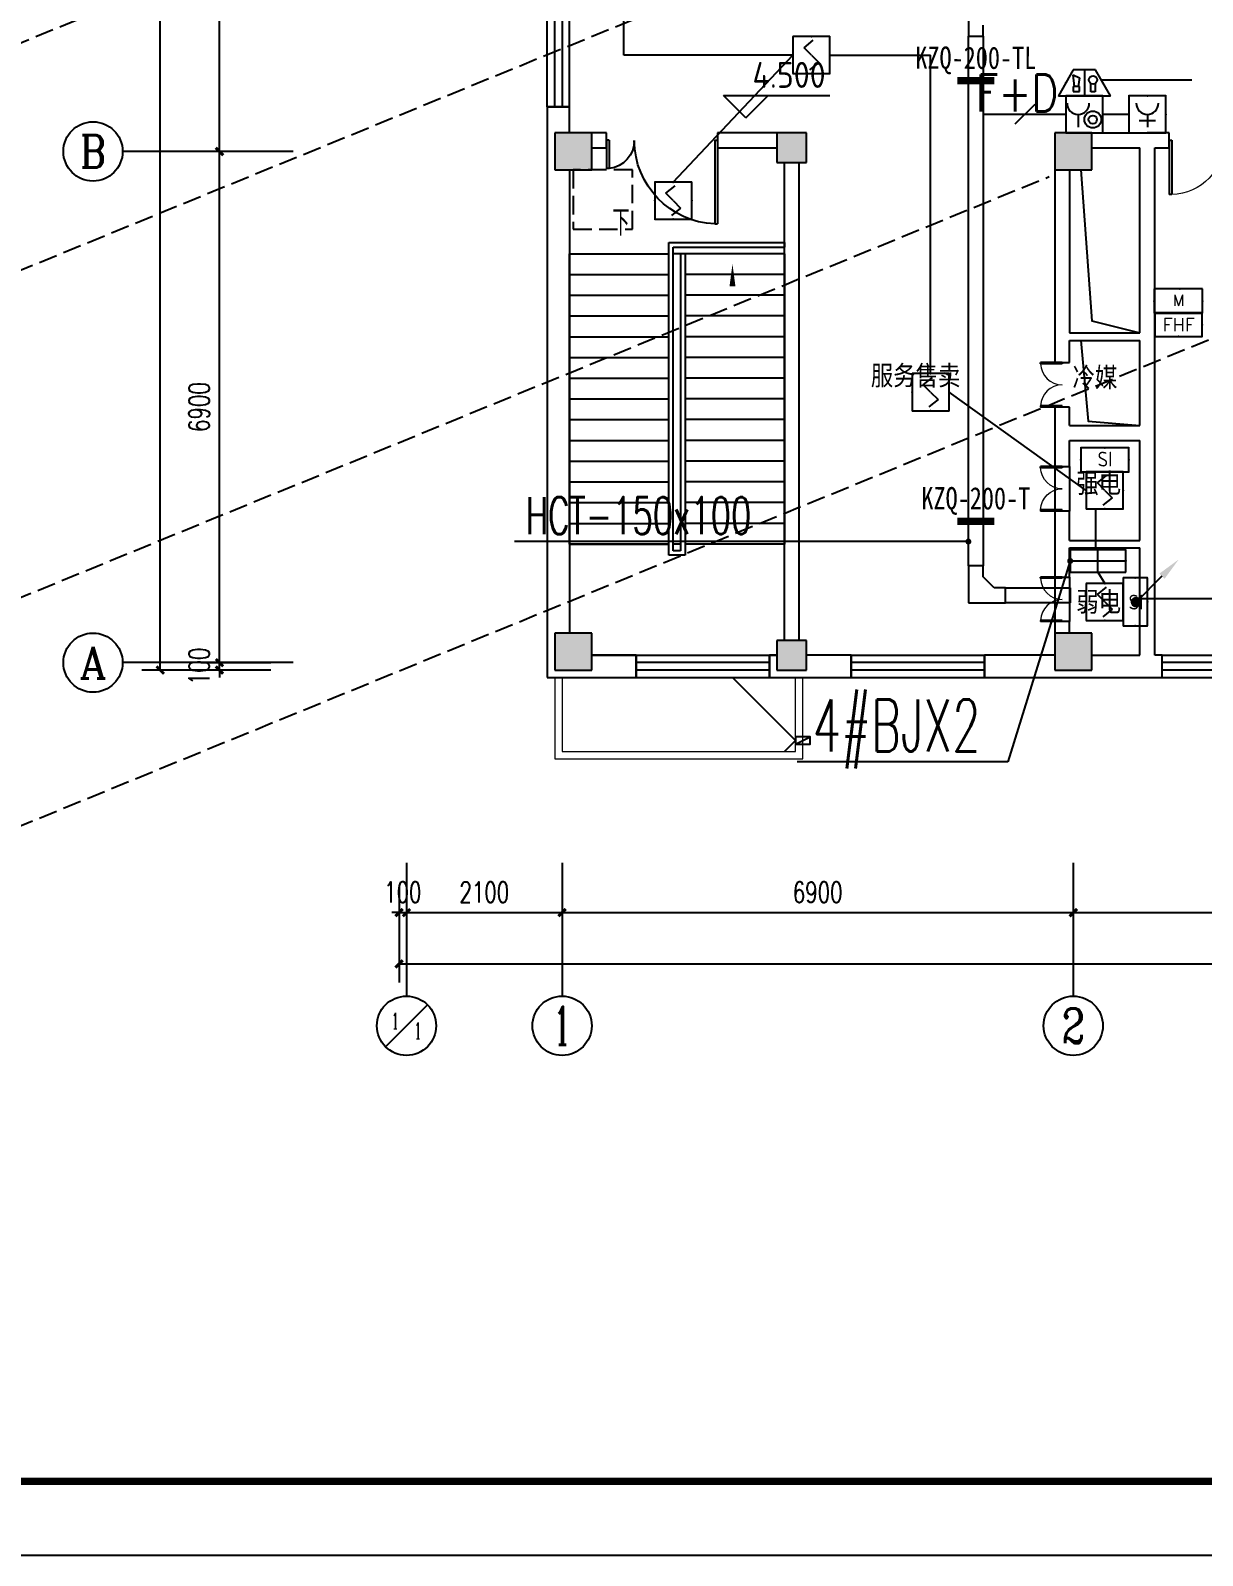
# Model space of a CAD drawing. Extents: x 2350667 to 3185789, y 309667 to 706270.
# Drawn here: x 2462197 to 2478016, y 374390 to 394974 of the extents above; entities that cross this region are included whole.
import ezdxf
from ezdxf.enums import TextEntityAlignment as Align

# ---------------------------------------------------------------- set-up
doc = ezdxf.new("R2010")
doc.units = 0
doc.header["$LTSCALE"] = 1000
doc.linetypes.add('DASH', pattern=[0.35, 0.25, -0.1])
for name, color, linetype in [('0-底图', 7, 'Continuous'), ('A-ANNO-AXIS', 102, 'Continuous'), ('A-ANNO-DIMS', 3, 'Continuous'), ('A-ANNO-IDEN', 3, 'Continuous'), ('A-ANNO-IDEN-LEVL', 3, 'Continuous'), ('A-ANNO-TXT', 7, 'Continuous'), ('A-FLOR-STRS', 140, 'Continuous'), ('AXIS', 3, 'Continuous'), ('AXIS_TEXT', 7, 'Continuous'), ('BTTK', 7, 'Continuous'), ('CABLETRAY', 4, 'Continuous'), ('CABLETRAY_DIM', 3, 'Continuous'), ('COLUMN', 255, 'Continuous'), ('DIM-消防', 3, 'Continuous'), ('DIM-箱柜', 7, 'Continuous'), ('DOOR_FIRE', 4, 'Continuous'), ('EQUIP-动力', 3, 'Continuous'), ('EQUIP-消防', 3, 'Continuous'), ('EQUIP-箱柜', 3, 'Continuous'), ('LWIRE', 4, 'Continuous'), ('PUB_DIM', 3, 'Continuous'), ('PUB_HATCH', 8, 'Continuous'), ('PUB_TEXT', 7, 'Continuous'), ('PUB_TITLE', 4, 'Continuous'), ('WALL', 2, 'Continuous'), ('WINDOW', 4, 'Continuous'), ('WIRE-消防', 1, 'Continuous'), ('抗震支吊架', 2, 'Continuous')]:
    doc.layers.add(name, color=color, linetype=linetype)
doc.layers.add('悬挑板', color=9, linetype='Continuous', lineweight=18)
doc.styles.add('_TCH_AXIS', font='COMPLEX', dxfattribs={"bigfont": 'GBCBIG'})
doc.styles.add('_TEL_DIM', font='SIMPLEX', dxfattribs={"width": 0.8, "height": 3.5, "bigfont": 'HZTXT'})
doc.styles.add('A_DIM', font='SIMPLEX', dxfattribs={"width": 0.7, "bigfont": 'HZ'})
doc.styles.add('A_DIM_T3', font='SIMPLEX', dxfattribs={"width": 0.7, "bigfont": 'HZ'})
doc.styles.add('COMPLEX', font='COMPLEX')
doc.styles.add('HZ(TK)', font='geniso.shx', dxfattribs={"width": 0.9, "bigfont": 'hztxt.shx'})
doc.styles.add('kzcad', font='', dxfattribs={"width": 0.8})
doc.styles.get("Standard").update_dxf_attribs({"font": 'geniso.shx', "bigfont": 'hztxt.shx'})
doc.styles.get('kzcad').set_extended_font_data('SimSun')
doc.dimstyles.new('_TCH_ARCH&&100', dxfattribs={"dimtxt": 280, "dimasz": 100, "dimexe": 250, "dimexo": 300, "dimgap": 135, "dimtad": 1, "dimdec": 0, "dimzin": 0, "dimdsep": 46, "dimtxsty": 'A_DIM_T3', "dimblk": 'ARCHTICK', "dimcen": 0.09, "dimclrt": 7, "dimazin": 2, "dimtfac": 1, "dimtdec": 0, "dimtix": 1, "dimtmove": 2, "dimatfit": 3, "dimfxl": 150, "dimtolj": 1, "dimtzin": 0, "dimarcsym": 0})

# ---------------------------------------------------------------- blocks, each defined once
blk = doc.blocks.new('vhtemplate_2020年新竖式图框_A1')
at = {"layer": 'PUB_TITLE', "color": 7}
blk.add_lwpolyline([(0, 594), (841, 594), (841, 0), (0, 0)], close=True, dxfattribs=at)
at = {"layer": 'PUB_TITLE', "const_width": 1}
blk.add_lwpolyline([(25, 10), (831, 10), (831, 584), (25, 584)], close=True, dxfattribs=at)
at = {"layer": 'BTTK', "color": 4, "style": 'HZ(TK)', "width": 0.9}
for tag, p in [('合作单位', (796, 511.5)), ('建设单位', (796, 209.5)), ('工程名称', (796, 176.5)), ('子项名称', (806, 160)), ('图纸名称', (796, 141))]:
    blk.add_attdef(tag, text='', height=3.5, dxfattribs=at).set_placement(p, align=Align.MIDDLE_CENTER)
for tag, p in [('注册证书号', (808.5, 309.01)), ('注册印章号', (808.5, 301.01)), ('设计号', (806, 193)), ('图别', (789.75, 34)), ('图号', (822.25, 34)), ('版本号', (789.75, 26)), ('日期', (822.25, 26))]:
    blk.add_attdef(tag, text='', height=3.5, dxfattribs=at).set_placement(p, align=Align.MIDDLE)
blk = doc.blocks.new('$equip$00002656')
for p, q in [((-0.5, 1), (-0.5, 0)), ((0.5, 1), (-0.5, 1)), ((0.5, 0), (0.5, 1)), ((0, 0.5), (0, 0.15)), ((-0.5, 0), (0.5, 0)), ((-0.219, 0.331), (0.222, 0.331))]:
    blk.add_line(p, q)
at = {"const_width": 0.04}
blk.add_lwpolyline([(-0.5, 1), (0.5, 1), (0.5, 0), (-0.5, 0), (-0.5, 1), (0.5, 1)], dxfattribs=at)
blk.add_arc((0, 0.8), 0.3, 180, 0)
for p in [(0, 1), (-0.5, 0.5), (0.5, 0.5), (0, 0)]:
    blk.add_point(p)
at = {"color": 7, "flags": 1}
for tag, height, p in [('B', 0.4, (0.762, 0.292)), ('A', 0.00002, (0, 0))]:
    blk.add_attdef(tag, text='', height=height, dxfattribs=at).set_placement(p, align=Align.MIDDLE_CENTER)
blk = doc.blocks.new('$equip_U$00000115(X6PAISEBHDX7W9M)')
blk.add_lwpolyline([(-0.75, 0), (0.75, 0), (0.75, 0.75), (-0.75, 0.75)], close=True)
for p in [(0, 0.75), (-0.75, 0.375), (0, 0), (0.75, 0.375)]:
    blk.add_point(p)
at = {"style": '_TEL_DIM'}
blk.add_text('FHF', height=0.408, dxfattribs=at).set_placement((-0.496, 0.176))
at = {"color": 7, "style": '_TEL_DIM', "flags": 1}
for tag in ['A', 'REMARK']:
    blk.add_attdef(tag, text='', height=0.00002, dxfattribs=at).set_placement((0, 0), align=Align.MIDDLE_CENTER)
blk = doc.blocks.new('$equip_U$00000150(WIN7-PC-dian)')
for p in [(0, 0.637), (-0.637, 0.319), (0, 0), (0.637, 0.319)]:
    blk.add_point(p)
at = {"xscale": 0.85, "yscale": 0.85, "zscale": 0.85}
blk.add_blockref('$equip_U$00000115(X6PAISEBHDX7W9M)', (0, 0), dxfattribs=at)
at = {"color": 7, "style": '_TEL_DIM', "flags": 1}
for tag in ['A', 'REMARK']:
    blk.add_attdef(tag, text='', height=0.00002, dxfattribs=at).set_placement((0, 0), align=Align.MIDDLE_CENTER)
blk = doc.blocks.new('$equip$00002936')
for p, q in [((-0.75, 0.6), (-0.75, 0)), ((0.75, 0.6), (-0.75, 0.6)), ((0, 0), (0, 0.6)), ((0.75, 0), (0.75, 0.6)), ((-0.75, 0.3), (0.75, 0.3)), ((-0.75, 0), (0.75, 0))]:
    blk.add_line(p, q)
at = {"const_width": 0.04}
blk.add_lwpolyline([(-0.75, 0.6), (-0.75, 0), (0.75, 0), (0.75, 0.6), (-0.75, 0.6), (-0.75, 0)], dxfattribs=at)
for p in [(0, 0.6), (-0.75, 0.3), (0, 0), (0.75, 0.3)]:
    blk.add_point(p)
at = {"color": 7, "style": '_TEL_DIM', "flags": 1}
for tag in ['A', 'REMARK']:
    blk.add_attdef(tag, text='', height=0.00002, dxfattribs=at).set_placement((0, 0), align=Align.MIDDLE_CENTER)
blk = doc.blocks.new('$Equip$00002649')
for p, q in [((-0.5, 0.5), (-0.5, -0.5)), ((0.5, 0.5), (-0.5, 0.5)), ((0.5, -0.5), (0.5, 0.5)), ((-0.2, 0.2), (0.05, 0.4)), ((0, 0), (-0.2, 0.2)), ((0, 0), (0.2, -0.2)), ((0.2, -0.2), (-0.05, -0.4)), ((-0.5, -0.5), (0.5, -0.5))]:
    blk.add_line(p, q)
at = {"const_width": 0.04}
blk.add_lwpolyline([(-0.5, 0.5), (0.5, 0.5), (0.5, -0.5), (-0.5, -0.5), (-0.5, 0.5), (0.5, 0.5)], dxfattribs=at)
for p in [(0, 0.5), (-0.5, 0), (0.5, 0), (0, -0.5)]:
    blk.add_point(p)
at = {"color": 7, "flags": 1}
for tag, height, p in [('A', 0.00002, (0, 0)), ('B', 0.4, (0.762, -0.208))]:
    blk.add_attdef(tag, text='', height=height, dxfattribs=at).set_placement(p, align=Align.MIDDLE_CENTER)
blk = doc.blocks.new('$equip$00002655')
for p, q in [((-0.5, 1), (-0.5, 0)), ((0.5, 1), (-0.5, 1)), ((0.5, 0), (0.5, 1)), ((-0.169, 0.5), (-0.169, 0.15)), ((-0.5, 0), (0.5, 0))]:
    blk.add_line(p, q)
at = {"const_width": 0.02}
blk.add_lwpolyline([(-0.5, 1), (0.5, 1), (0.5, 0), (-0.5, 0), (-0.5, 1), (0.5, 1)], dxfattribs=at)
for radius in [0.226, 0.113]:
    blk.add_circle((0.227, 0.36), radius)
blk.add_arc((-0.169, 0.8), 0.3, 180, 0)
for p in [(0, 1), (-0.5, 0.5), (0.5, 0.5), (0, 0)]:
    blk.add_point(p)
at = {"color": 7, "flags": 1}
for tag, height, p in [('B', 0.4, (0.762, 0.292)), ('A', 0.00002, (0, 0))]:
    blk.add_attdef(tag, text='', height=height, dxfattribs=at).set_placement(p, align=Align.MIDDLE_CENTER)
blk = doc.blocks.new('$equip$00002679')
for p, q in [((-0.3, 0.699), (-0.703, 0)), ((-0.264, 0.249), (-0.304, 0.569)), ((-0.304, 0.569), (-0.128, 0.489)), ((0.3, 0.699), (-0.3, 0.699)), ((0.3, 0.699), (-0.3, 0.699)), ((-0.128, 0.489), (-0.168, 0.249)), ((0, 0.699), (0, 0)), ((0.703, 0), (0.3, 0.699)), ((-0.703, 0), (0.703, 0)), ((-0.304, 0.249), (-0.304, 0.113)), ((-0.128, 0.249), (-0.304, 0.249)), ((-0.304, 0.113), (-0.128, 0.113)), ((-0.128, 0.113), (-0.128, 0.249)), ((0.174, 0.11), (0.174, 0.338)), ((0.294, 0.11), (0.174, 0.11)), ((0.294, 0.338), (0.294, 0.11))]:
    blk.add_line(p, q)
at = {"const_width": 0.02}
for points in [[(-0.299, 0.699), (0.301, 0.699), (0.703, 0), (-0.702, 0), (-0.299, 0.699), (0.301, 0.699)], [(-0.3, 0.699), (0.3, 0.699), (0.703, 0), (-0.703, 0), (-0.3, 0.699), (0.3, 0.699)]]:
    blk.add_lwpolyline(points, dxfattribs=at)
blk.add_circle((0.234, 0.43), 0.111)
for p in [(0, 0.699), (-0.501, 0.349), (0, 0), (0.502, 0.349)]:
    blk.add_point(p)
at = {"color": 7, "flags": 1}
for tag, height, p in [('B', 0.4, (0.961, 0.299)), ('A', 0.00002, (0, 0))]:
    blk.add_attdef(tag, text='', height=height, dxfattribs=at).set_placement(p, align=Align.MIDDLE_CENTER)
blk = doc.blocks.new('$equip$00002776')
for p, q in [((0.65, 0.65), (-0.65, 0.65)), ((-0.65, 0.65), (-0.65, 0)), ((0.65, 0), (0.65, 0.65)), ((-0.65, 0), (0.65, 0))]:
    blk.add_line(p, q)
at = {"const_width": 0.04}
blk.add_lwpolyline([(-0.65, 0.65), (-0.65, 0), (0.65, 0), (0.65, 0.65), (-0.65, 0.65), (-0.65, 0)], dxfattribs=at)
for p in [(0, 0.65), (-0.65, 0.325), (0, 0), (0.65, 0.325)]:
    blk.add_point(p)
at = {"color": 7}
blk.add_attdef('$TEXT$', text='', height=0.4, dxfattribs=at).set_placement((0.006, 0.343), align=Align.MIDDLE_CENTER)
at = {"color": 7, "flags": 1}
for tag, p in [('B', (0.905, 0.246)), ('A', (0, 0))]:
    blk.add_attdef(tag, text='', height=0.4, dxfattribs=at).set_placement(p, align=Align.MIDDLE_CENTER)
blk = doc.blocks.new('$equip_U$00000157(WIN7-PC-dian)')
for p, q in [((-0.65, 0.65), (-0.65, 0)), ((0.65, 0.65), (-0.65, 0.65)), ((0.65, 0), (0.65, 0.65)), ((-0.65, 0), (0.65, 0))]:
    blk.add_line(p, q)
for p in [(0.041, 0.65), (-0.65, 0.325), (0.041, 0), (0.65, 0.325)]:
    blk.add_point(p)
at = {"color": 7, "style": '_TEL_DIM'}
blk.add_attdef('$TEXT$', text='', height=0.3, dxfattribs=at).set_placement((0.006, 0.343), align=Align.MIDDLE_CENTER)
at = {"color": 7, "style": '_TEL_DIM', "flags": 1}
for tag in ['A', 'REMARK']:
    blk.add_attdef(tag, text='', height=0.00002, dxfattribs=at).set_placement((0, 0), align=Align.MIDDLE_CENTER)
at = {"layer": 'EQUIP-消防', "color": 7, "style": '_TEL_DIM', "flags": 1}
blk.add_attdef('REMARK', text='', height=0.00002, dxfattribs=at).set_placement((0, 0), align=Align.MIDDLE_CENTER)
blk.add_attdef('REMARK', text='', height=0.00002, dxfattribs=at).set_placement((0, 0), align=Align.MIDDLE_CENTER)
blk = doc.blocks.new('$TelecSys$00000111')
blk.add_line((0.268, 0.268), (-0.268, -0.268))
at = {"color": 7, "style": '_TEL_DIM', "width": 0.8}
blk.add_attdef('N', text='', height=1, dxfattribs=at).set_placement((-0.212, 0.579), align=Align.MIDDLE)
blk = doc.blocks.new('$TelecSys$00000079')
for p, q in [((0.7, 0.7), (0, 0)), ((0.104, 0.104), (0.104, 0.104)), ((-0.104, -0.104), (-0.104, -0.104))]:
    blk.add_line(p, q)
at = {"const_width": 0.142}
blk.add_lwpolyline([(-0.071, 0, 1), (0.071, 0, 1)], format="xyb", close=True, dxfattribs=at)
blk.add_solid([(0.63, 0.77), (0.77, 0.63), (1.15, 1.15)])
at = {"width": 0.8, "flags": 9}
blk.add_attdef('A', (0, 0), '', height=0.00002, dxfattribs=at)
blk = doc.blocks.new('_ArchTick')
at = {"color": 0, "linetype": 'ByBlock', "const_width": 0.4}
blk.add_lwpolyline([(-0.5, -0.5), (0.5, 0.5)], dxfattribs=at)
blk = doc.blocks.new('*D766')
at = {"layer": 'A-ANNO-AXIS', "color": 0, "lineweight": -2, "transparency": 16777216}
for p, q in [((2141013, -52398), (2139270, -52398)), ((2139520, -87398), (2139520, -52398)), ((2141013, -87398), (2139270, -87398))]:
    blk.add_line(p, q, dxfattribs=at)
at = {"layer": 'Defpoints', "color": 0, "transparency": 16777216}
for p in [(2139520, -52398), (2141313, -52398), (2141313, -87398)]:
    blk.add_point(p, dxfattribs=at)
at = {"layer": 'A-ANNO-AXIS', "color": 0, "lineweight": -2, "transparency": 16777216, "xscale": 100, "yscale": 100, "zscale": 100}
for p, rotation in [((2139520, -52398), 90), ((2139520, -87398), 270)]:
    blk.add_blockref('_ArchTick', p, dxfattribs=dict(at, rotation=rotation))
at = {"layer": 'A-ANNO-AXIS', "color": 7, "transparency": 16777216, "insert": (2139245, -69898), "char_height": 280, "attachment_point": 5, "rotation": 90, "style": 'A_DIM_T3'}
blk.add_mtext('\\A1;35000', dxfattribs=at)
blk = doc.blocks.new('*D767')
at = {"layer": 'A-ANNO-AXIS', "color": 0, "lineweight": -2, "transparency": 16777216}
for p, q in [((2140320, -87298), (2140320, -87198)), ((2141013, -87298), (2140070, -87298)), ((2141013, -87398), (2140070, -87398)), ((2140320, -87398), (2140320, -87298)), ((2140320, -87398), (2140320, -87498))]:
    blk.add_line(p, q, dxfattribs=at)
at = {"layer": 'Defpoints', "color": 0, "transparency": 16777216}
for p in [(2140320, -87298), (2141313, -87298), (2141313, -87398)]:
    blk.add_point(p, dxfattribs=at)
at = {"layer": 'A-ANNO-AXIS', "color": 0, "lineweight": -2, "transparency": 16777216, "xscale": 100, "yscale": 100, "zscale": 100}
for p, rotation in [((2140320, -87298), 270), ((2140320, -87398), 90)]:
    blk.add_blockref('_ArchTick', p, dxfattribs=dict(at, rotation=rotation))
at = {"layer": 'A-ANNO-AXIS', "color": 7, "transparency": 16777216, "insert": (2140045, -87348), "char_height": 280, "attachment_point": 5, "rotation": 90, "style": 'A_DIM_T3'}
blk.add_mtext('\\A1;100', dxfattribs=at)
blk = doc.blocks.new('*D768')
at = {"layer": 'A-ANNO-AXIS', "color": 0, "lineweight": -2, "transparency": 16777216}
for p, q in [((2141013, -80398), (2140070, -80398)), ((2140320, -87298), (2140320, -80398)), ((2141013, -87298), (2140070, -87298))]:
    blk.add_line(p, q, dxfattribs=at)
at = {"layer": 'Defpoints', "color": 0, "transparency": 16777216}
for p in [(2140320, -80398), (2141313, -80398), (2141313, -87298)]:
    blk.add_point(p, dxfattribs=at)
at = {"layer": 'A-ANNO-AXIS', "color": 0, "lineweight": -2, "transparency": 16777216, "xscale": 100, "yscale": 100, "zscale": 100}
for p, rotation in [((2140320, -80398), 90), ((2140320, -87298), 270)]:
    blk.add_blockref('_ArchTick', p, dxfattribs=dict(at, rotation=rotation))
at = {"layer": 'A-ANNO-AXIS', "color": 7, "transparency": 16777216, "insert": (2140045, -83848), "char_height": 280, "attachment_point": 5, "rotation": 90, "style": 'A_DIM_T3'}
blk.add_mtext('\\A1;6900', dxfattribs=at)
blk = doc.blocks.new('*D769')
at = {"layer": 'A-ANNO-AXIS', "color": 0, "lineweight": -2, "transparency": 16777216}
for p, q in [((2141013, -73498), (2140070, -73498)), ((2140320, -80398), (2140320, -73498)), ((2141013, -80398), (2140070, -80398))]:
    blk.add_line(p, q, dxfattribs=at)
at = {"layer": 'Defpoints', "color": 0, "transparency": 16777216}
for p in [(2140320, -73498), (2141313, -73498), (2141313, -80398)]:
    blk.add_point(p, dxfattribs=at)
at = {"layer": 'A-ANNO-AXIS', "color": 0, "lineweight": -2, "transparency": 16777216, "xscale": 100, "yscale": 100, "zscale": 100}
for p, rotation in [((2140320, -73498), 90), ((2140320, -80398), 270)]:
    blk.add_blockref('_ArchTick', p, dxfattribs=dict(at, rotation=rotation))
at = {"layer": 'A-ANNO-AXIS', "color": 7, "transparency": 16777216, "insert": (2140045, -76948), "char_height": 280, "attachment_point": 5, "rotation": 90, "style": 'A_DIM_T3'}
blk.add_mtext('\\A1;6900', dxfattribs=at)
blk = doc.blocks.new('*D782')
at = {"layer": 'A-ANNO-DIMS', "color": 0, "lineweight": -2, "transparency": 16777216}
for p, q in [((2142744, -90299), (2142744, -90922)), ((2142844, -90299), (2142844, -90922)), ((2142744, -90672), (2142644, -90672)), ((2142744, -90672), (2142844, -90672)), ((2142844, -90672), (2142944, -90672))]:
    blk.add_line(p, q, dxfattribs=at)
at = {"layer": 'Defpoints', "color": 0, "transparency": 16777216}
for p in [(2142744, -89999), (2142844, -89999), (2142844, -90672)]:
    blk.add_point(p, dxfattribs=at)
at = {"layer": 'A-ANNO-DIMS', "color": 0, "lineweight": -2, "transparency": 16777216, "xscale": 100, "yscale": 100, "zscale": 100}
blk.add_blockref('_ArchTick', (2142744, -90672), dxfattribs=at)
at = {"layer": 'A-ANNO-DIMS', "color": 0, "lineweight": -2, "transparency": 16777216, "xscale": 100, "yscale": 100, "zscale": 100, "rotation": 180}
blk.add_blockref('_ArchTick', (2142844, -90672), dxfattribs=at)
at = {"layer": 'A-ANNO-DIMS', "color": 7, "transparency": 16777216, "insert": (2142794, -90397), "char_height": 280, "attachment_point": 5, "style": 'A_DIM_T3'}
blk.add_mtext('\\A1;100', dxfattribs=at)
blk = doc.blocks.new('*D783')
at = {"layer": 'A-ANNO-DIMS', "color": 0, "lineweight": -2, "transparency": 16777216}
for p, q in [((2142844, -90299), (2142844, -90922)), ((2144944, -90299), (2144944, -90922)), ((2142844, -90672), (2144944, -90672))]:
    blk.add_line(p, q, dxfattribs=at)
at = {"layer": 'Defpoints', "color": 0, "transparency": 16777216}
for p in [(2142844, -89999), (2144944, -89999), (2144944, -90672)]:
    blk.add_point(p, dxfattribs=at)
at = {"layer": 'A-ANNO-DIMS', "color": 0, "lineweight": -2, "transparency": 16777216, "xscale": 100, "yscale": 100, "zscale": 100, "rotation": 180}
blk.add_blockref('_ArchTick', (2142844, -90672), dxfattribs=at)
at = {"layer": 'A-ANNO-DIMS', "color": 0, "lineweight": -2, "transparency": 16777216, "xscale": 100, "yscale": 100, "zscale": 100}
blk.add_blockref('_ArchTick', (2144944, -90672), dxfattribs=at)
at = {"layer": 'A-ANNO-DIMS', "color": 7, "transparency": 16777216, "insert": (2143894, -90397), "char_height": 280, "attachment_point": 5, "style": 'A_DIM_T3'}
blk.add_mtext('\\A1;2100', dxfattribs=at)
blk = doc.blocks.new('*D784')
at = {"layer": 'A-ANNO-DIMS', "color": 0, "lineweight": -2, "transparency": 16777216}
for p, q in [((2144944, -90299), (2144944, -90922)), ((2151844, -90299), (2151844, -90922)), ((2144944, -90672), (2151844, -90672))]:
    blk.add_line(p, q, dxfattribs=at)
at = {"layer": 'Defpoints', "color": 0, "transparency": 16777216}
for p in [(2144944, -89999), (2151844, -89999), (2151844, -90672)]:
    blk.add_point(p, dxfattribs=at)
at = {"layer": 'A-ANNO-DIMS', "color": 0, "lineweight": -2, "transparency": 16777216, "xscale": 100, "yscale": 100, "zscale": 100, "rotation": 180}
blk.add_blockref('_ArchTick', (2144944, -90672), dxfattribs=at)
at = {"layer": 'A-ANNO-DIMS', "color": 0, "lineweight": -2, "transparency": 16777216, "xscale": 100, "yscale": 100, "zscale": 100}
blk.add_blockref('_ArchTick', (2151844, -90672), dxfattribs=at)
at = {"layer": 'A-ANNO-DIMS', "color": 7, "transparency": 16777216, "insert": (2148394, -90397), "char_height": 280, "attachment_point": 5, "style": 'A_DIM_T3'}
blk.add_mtext('\\A1;6900', dxfattribs=at)
blk = doc.blocks.new('*D785')
at = {"layer": 'A-ANNO-DIMS', "color": 0, "lineweight": -2, "transparency": 16777216}
for p, q in [((2151844, -90299), (2151844, -90922)), ((2158744, -90299), (2158744, -90922)), ((2151844, -90672), (2158744, -90672))]:
    blk.add_line(p, q, dxfattribs=at)
at = {"layer": 'Defpoints', "color": 0, "transparency": 16777216}
for p in [(2151844, -89999), (2158744, -89999), (2158744, -90672)]:
    blk.add_point(p, dxfattribs=at)
at = {"layer": 'A-ANNO-DIMS', "color": 0, "lineweight": -2, "transparency": 16777216, "xscale": 100, "yscale": 100, "zscale": 100, "rotation": 180}
blk.add_blockref('_ArchTick', (2151844, -90672), dxfattribs=at)
at = {"layer": 'A-ANNO-DIMS', "color": 0, "lineweight": -2, "transparency": 16777216, "xscale": 100, "yscale": 100, "zscale": 100}
blk.add_blockref('_ArchTick', (2158744, -90672), dxfattribs=at)
at = {"layer": 'A-ANNO-DIMS', "color": 7, "transparency": 16777216, "insert": (2155294, -90397), "char_height": 280, "attachment_point": 5, "style": 'A_DIM_T3'}
blk.add_mtext('\\A1;6900', dxfattribs=at)
blk = doc.blocks.new('*D798')
at = {"layer": 'Defpoints', "color": 0, "transparency": 16777216}
for p in [(2142744, -89999), (2179544, -89999), (2179544, -91364)]:
    blk.add_point(p, dxfattribs=at)
at = {"layer": 'PUB_DIM', "color": 0, "lineweight": -2, "transparency": 16777216}
for p, q in [((2142744, -90299), (2142744, -91614)), ((2179544, -90299), (2179544, -91614)), ((2142744, -91364), (2179544, -91364))]:
    blk.add_line(p, q, dxfattribs=at)
at = {"layer": 'PUB_DIM', "color": 0, "lineweight": -2, "transparency": 16777216, "xscale": 100, "yscale": 100, "zscale": 100, "rotation": 180}
blk.add_blockref('_ArchTick', (2142744, -91364), dxfattribs=at)
at = {"layer": 'PUB_DIM', "color": 0, "lineweight": -2, "transparency": 16777216, "xscale": 100, "yscale": 100, "zscale": 100}
blk.add_blockref('_ArchTick', (2179544, -91364), dxfattribs=at)
at = {"layer": 'PUB_DIM', "color": 7, "transparency": 16777216, "insert": (2161144, -91089), "char_height": 280, "attachment_point": 5, "style": 'A_DIM_T3'}
blk.add_mtext('\\A1;36800', dxfattribs=at)
blk = doc.blocks.new('$DorLib2D$00000225')
at = {"color": 0}
for p, q in [((0.475, -0.001), (0.475, 0.752)), ((0.475, 0.752), (0.5, 0.752)), ((0.5, -0.001), (0.5, 0.752)), ((-0.5, 0), (-0.5, 0.252)), ((-0.475, 0.252), (-0.5, 0.252)), ((-0.475, 0), (-0.475, 0.252)), ((-0.475, 0), (-0.5, 0)), ((0.475, -0.001), (0.5, -0.001))]:
    blk.add_line(p, q, dxfattribs=at)
for centre, radius, start, end in [((0.505, -0.002), 0.755, 92.2493, 179.7238), ((-0.501, 0.003), 0.251, 359.7899, 84.0974)]:
    blk.add_arc(centre, radius, start, end, dxfattribs=at)
blk = doc.blocks.new('$DorLib2D$00000002')
for p, q in [((-0.5, 0), (-0.5, 0.4875)), ((-0.475, 0.4875), (-0.5, 0.4875)), ((-0.475, 0), (-0.475, 0.4875)), ((0.475, 0), (0.475, 0.4875)), ((0.475, 0.4875), (0.5, 0.4875)), ((0.5, 0), (0.5, 0.4875)), ((-0.5, 0), (-0.475, 0)), ((0.5, 0), (0.475, 0))]:
    blk.add_line(p, q)
at = {"lineweight": 13}
for centre, start, end in [((-0.4875, 0), 0, 88.53072), ((0.4875, 0), 91.46928, 180)]:
    blk.add_arc(centre, 0.4875, start, end, dxfattribs=at)
blk = doc.blocks.new('$WINLIB2D$00000001')
at = {"color": 0}
for points in [[(-0.5, 0.5), (-0.5, -0.5)], [(-0.5, 0.5), (0.5, 0.5)], [(0.5, -0.5), (0.5, 0.5)], [(0.5, 0.167), (-0.5, 0.167)], [(0.5, -0.167), (-0.5, -0.167)], [(-0.5, -0.5), (0.5, -0.5)]]:
    blk.add_lwpolyline(points, dxfattribs=at)
blk = doc.blocks.new('_AXISO')
blk.add_circle((0, 0), 0.5)
at = {"layer": 'AXIS_TEXT', "style": 'COMPLEX', "width": 1.041667}
blk.add_attdef('A', text='', height=0.56, dxfattribs=at).set_placement((-0.25, -0.28), (0.25, -0.28), align=Align.FIT)
blk = doc.blocks.new("ghjgj'")
at = {"layer": 'PUB_HATCH'}
for points in [[(2145344.1, -80647.8), (2145344.1, -80147.8), (2144844.1, -80147.8), (2144844.1, -80647.8)], [(2148244.1, -80547.8), (2148244.1, -80147.8), (2147844.1, -80147.8), (2147844.1, -80547.8)], [(2152094.1, -80647.8), (2152094.1, -80147.8), (2151594.1, -80147.8), (2151594.1, -80647.8)], [(2145344.1, -87397.8), (2145344.1, -86897.8), (2144844.1, -86897.8), (2144844.1, -87397.8)], [(2148244.1, -87397.8), (2148244.1, -86997.8), (2147844.1, -86997.8), (2147844.1, -87397.8)], [(2152094.1, -87397.8), (2152094.1, -86897.8), (2151594.1, -86897.8), (2151594.1, -87397.8)]]:
    blk.add_hatch(color=256, dxfattribs=at).paths.add_polyline_path(points)
for p, q in [((2148094.1, -88347.8), (2147244.1, -87497.8)), ((2147944.1, -88497.8), (2148094.1, -88347.8))]:
    blk.add_line(p, q)
at = {"linetype": 'DASH'}
blk.add_lwpolyline([(2145094.2, -81447.8), (2145894.2, -81447.8), (2145894.2, -80647.8), (2145094.2, -80647.8), (2145094.2, -81447.8)], dxfattribs=at)
for points in [[(2151944.1, -80647.8), (2152092.7, -82685.3), (2152744.1, -82847.8)], [(2151944.1, -82947.8), (2152044.7, -84036.8), (2152744.1, -84097.8)], [(2148094.1, -88397.8), (2148094.1, -88397.8), (2148294.1, -88397.8), (2148294.1, -88297.8), (2148094.1, -88297.8), (2148094.1, -88397.8), (2148294.1, -88297.8)]]:
    blk.add_lwpolyline(points)
at = {"layer": 'A-ANNO-IDEN'}
blk.add_lwpolyline([(2145744.1, -81637.8, 0, 0, 0), (2145744.1, -86447.8, 0, 0, 0), (2147244.1, -86447.8, 0, 0, 0), (2147244.1, -81917.8, 0, 80, 0), (2147244.1, -82217.8, 0, 0, 0)], format="xyseb", dxfattribs=at)
at = {"layer": 'A-ANNO-IDEN-LEVL'}
for p, q in [((2147424.5, -79944.6), (2147124.5, -79644.6)), ((2147124.5, -79644.6), (2148558.5, -79644.6)), ((2147424.5, -79944.6), (2147724.5, -79644.6))]:
    blk.add_line(p, q, dxfattribs=at)
at = {"layer": 'A-FLOR-STRS'}
for p, q in [((2146384.1, -85847.8), (2146384.1, -81627.8)), ((2146384.1, -81627.8), (2147944.1, -81627.8)), ((2146444.1, -85787.8), (2146444.1, -81687.8)), ((2146444.1, -81687.8), (2147944.1, -81687.8)), ((2147944.1, -81627.8), (2147944.1, -81687.8)), ((2145044.1, -85697.8), (2145044.1, -81777.8)), ((2145044.1, -81777.8), (2146384.1, -81777.8)), ((2146444.1, -85697.8), (2146444.1, -81777.8)), ((2146544.1, -81777.8), (2146444.1, -81777.8)), ((2146544.1, -81777.8), (2146544.1, -85697.8)), ((2146604.1, -81777.8), (2146544.1, -81777.8)), ((2146544.1, -81777.8), (2146544.1, -85787.8)), ((2146604.1, -81777.8), (2146544.1, -81777.8)), ((2147944.1, -81777.8), (2146604.1, -81777.8)), ((2146604.1, -81777.8), (2146604.1, -85847.8)), ((2147944.1, -81777.8), (2147944.1, -85697.8)), ((2145044.1, -82057.8), (2146384.1, -82057.8)), ((2147944.1, -82057.8), (2146604.1, -82057.8)), ((2145044.1, -82337.8), (2146384.1, -82337.8)), ((2147944.1, -82337.8), (2146604.1, -82337.8)), ((2145044.1, -82617.8), (2146384.1, -82617.8)), ((2147944.1, -82617.8), (2146604.1, -82617.8)), ((2145044.1, -82897.8), (2146384.1, -82897.8)), ((2147944.1, -82897.8), (2146604.1, -82897.8)), ((2145044.1, -83177.8), (2146384.1, -83177.8)), ((2147944.1, -83177.8), (2146604.1, -83177.8)), ((2145044.1, -83457.8), (2146384.1, -83457.8)), ((2147944.1, -83457.8), (2146604.1, -83457.8)), ((2145044.1, -83737.8), (2146384.1, -83737.8)), ((2147944.1, -83737.8), (2146604.1, -83737.8)), ((2145044.1, -84017.8), (2146384.1, -84017.8)), ((2147944.1, -84017.8), (2146604.1, -84017.8)), ((2145044.1, -84297.8), (2146384.1, -84297.8)), ((2147944.1, -84297.8), (2146604.1, -84297.8)), ((2145044.1, -84577.8), (2146384.1, -84577.8)), ((2147944.1, -84577.8), (2146604.1, -84577.8)), ((2145044.1, -84857.8), (2146384.1, -84857.8)), ((2147944.1, -84857.8), (2146604.1, -84857.8)), ((2145044.1, -85137.8), (2146384.1, -85137.8)), ((2147944.1, -85137.8), (2146604.1, -85137.8)), ((2145044.1, -85417.8), (2146384.1, -85417.8)), ((2147944.1, -85417.8), (2146604.1, -85417.8)), ((2145044.1, -85697.8), (2146384.1, -85697.8)), ((2145044.1, -85697.8), (2145044.1, -86897.8)), ((2146384.1, -85697.8), (2145044.1, -85697.8)), ((2146544.1, -85697.8), (2146444.1, -85697.8)), ((2146544.1, -85787.8), (2146444.1, -85787.8)), ((2147944.1, -85697.8), (2146604.1, -85697.8)), ((2147944.1, -85697.8), (2146604.1, -85697.8)), ((2147944.1, -86997.8), (2147944.1, -85697.8)), ((2146604.1, -85847.8), (2146384.1, -85847.8)), ((2145344.1, -87197.8), (2147844.1, -87197.8))]:
    blk.add_line(p, q, dxfattribs=at)
at = {"layer": 'AXIS'}
for p, q in [((2141313, -80397.8), (2139013, -80397.8)), ((2141313, -87297.8), (2139013, -87297.8)), ((2142844.1, -89998.5), (2142844.1, -91798.5)), ((2144944.1, -89998.5), (2144944.1, -91798.5)), ((2151844.1, -89998.5), (2151844.1, -91798.5)), ((2142561.2, -92481.4), (2143126.9, -91915.7))]:
    blk.add_line(p, q, dxfattribs=at)
blk.add_circle((2142844.1, -92198.5), 400, dxfattribs=at)
at = {"layer": 'COLUMN'}
for p, q in [((2145344.1, -80147.8), (2144844.1, -80147.8)), ((2144844.1, -80147.8), (2144844.1, -80647.8)), ((2145344.1, -80647.8), (2145344.1, -80147.8)), ((2148244.1, -80147.8), (2147844.1, -80147.8)), ((2147844.1, -80147.8), (2147844.1, -80547.8)), ((2148244.1, -80547.8), (2148244.1, -80147.8)), ((2152094.1, -80147.8), (2151594.1, -80147.8)), ((2151594.1, -80147.8), (2151594.1, -80647.8)), ((2152094.1, -80647.8), (2152094.1, -80147.8)), ((2144844.1, -80647.8), (2145344.1, -80647.8)), ((2147844.1, -80547.8), (2148244.1, -80547.8)), ((2151594.1, -80647.8), (2152094.1, -80647.8)), ((2145344.1, -86897.8), (2144844.1, -86897.8)), ((2144844.1, -86897.8), (2144844.1, -87397.8)), ((2145344.1, -87397.8), (2145344.1, -86897.8)), ((2148244.1, -86997.8), (2147844.1, -86997.8)), ((2147844.1, -86997.8), (2147844.1, -87397.8)), ((2148244.1, -87397.8), (2148244.1, -86997.8)), ((2152094.1, -86897.8), (2151594.1, -86897.8)), ((2151594.1, -86897.8), (2151594.1, -87397.8)), ((2152094.1, -87397.8), (2152094.1, -86897.8)), ((2144844.1, -87397.8), (2145344.1, -87397.8)), ((2147844.1, -87397.8), (2148244.1, -87397.8)), ((2151594.1, -87397.8), (2152094.1, -87397.8))]:
    blk.add_line(p, q, dxfattribs=at)
at = {"layer": 'DOOR_FIRE'}
for p, q in [((2151594.1, -84651.2), (2151594.1, -85251.2)), ((2151794.1, -84651.2), (2151794.1, -85251.2)), ((2151594.1, -86144.3), (2151594.1, -86744.3)), ((2151794.1, -86144.3), (2151794.1, -86744.3))]:
    blk.add_line(p, q, dxfattribs=at)
at = {"layer": 'WALL'}
for p, q in [((2145044.1, -79797.8), (2144744.1, -79797.8)), ((2144744.1, -79797.8), (2144744.1, -80397.8)), ((2145044.1, -80147.8), (2145044.1, -79797.8)), ((2145544.1, -80147.8), (2145344.1, -80147.8)), ((2145544.1, -80347.8), (2145544.1, -80147.8)), ((2147844.1, -80147.8), (2147044.1, -80147.8)), ((2147044.1, -80147.8), (2147044.1, -80347.8)), ((2152094.1, -80147.8), (2152844.1, -80147.8)), ((2153136.4, -80147.8), (2152844.1, -80147.8)), ((2153136.4, -80347.8), (2153136.4, -80147.8)), ((2144744.1, -80397.8), (2144744.1, -87497.8)), ((2145344.1, -80347.8), (2145544.1, -80347.8)), ((2147044.1, -80347.8), (2147844.1, -80347.8)), ((2152094.1, -80347.8), (2152744.1, -80347.8)), ((2152744.1, -82847.8), (2152744.1, -80347.8)), ((2152944.1, -82897.8), (2152944.1, -80347.8)), ((2152944.1, -80347.8), (2153136.4, -80347.8)), ((2145044.1, -80647.8), (2145044.1, -86897.8)), ((2147944.1, -86997.8), (2147944.1, -80547.8)), ((2148144.1, -86997.8), (2148144.1, -80547.8)), ((2151594.1, -80647.8), (2151594.1, -82897.8)), ((2151794.1, -80647.8), (2151794.1, -82847.8)), ((2151594.1, -82897.8), (2151594.1, -83247.8)), ((2151794.1, -82847.8), (2152744.1, -82847.8)), ((2151794.1, -83247.8), (2151794.1, -82947.8)), ((2151794.1, -82947.8), (2152744.1, -82947.8)), ((2152744.1, -84097.8), (2152744.1, -82947.8)), ((2152944.1, -84197.8), (2152944.1, -82897.8)), ((2151594.1, -83247.8), (2151794.1, -83247.8)), ((2151794.1, -83847.8), (2151594.1, -83847.8)), ((2151594.1, -83847.8), (2151594.1, -84197.8)), ((2151794.1, -84097.8), (2151794.1, -83847.8)), ((2151794.1, -84097.8), (2152744.1, -84097.8)), ((2151594.1, -84197.8), (2151594.1, -84651.2)), ((2151794.1, -84651.2), (2151794.1, -84297.8)), ((2151794.1, -84297.8), (2152744.1, -84297.8)), ((2152744.1, -85647.8), (2152744.1, -84297.8)), ((2152944.1, -85697.8), (2152944.1, -84197.8)), ((2151594.1, -84651.2), (2151794.1, -84651.2)), ((2151794.1, -85251.2), (2151594.1, -85251.2)), ((2151594.1, -85251.2), (2151594.1, -85697.8)), ((2151794.1, -85647.8), (2151794.1, -85251.2)), ((2151594.1, -85697.8), (2151594.1, -86144.3)), ((2151794.1, -85647.8), (2152744.1, -85647.8)), ((2151794.1, -86144.3), (2151794.1, -85747.8)), ((2151794.1, -85747.8), (2152744.1, -85747.8)), ((2152744.1, -87197.8), (2152744.1, -85747.8)), ((2152944.1, -87197.8), (2152944.1, -85697.8)), ((2151594.1, -86144.3), (2151794.1, -86144.3)), ((2151794.1, -86744.3), (2151594.1, -86744.3)), ((2151594.1, -86744.3), (2151594.1, -86897.8)), ((2151794.1, -86897.8), (2151794.1, -86744.3)), ((2145944.1, -87197.8), (2145344.1, -87197.8)), ((2145944.1, -87497.8), (2145944.1, -87197.8)), ((2147844.1, -87197.8), (2147744.1, -87197.8)), ((2147744.1, -87197.8), (2147744.1, -87497.8)), ((2148844.1, -87197.8), (2148244.1, -87197.8)), ((2148844.1, -87497.8), (2148844.1, -87197.8)), ((2151594.1, -87197.8), (2150644.1, -87197.8)), ((2150644.1, -87197.8), (2150644.1, -87497.8)), ((2152094.1, -87197.8), (2152744.1, -87197.8)), ((2153044.1, -87197.8), (2152944.1, -87197.8)), ((2153044.1, -87497.8), (2153044.1, -87197.8)), ((2144744.1, -87497.8), (2145944.1, -87497.8)), ((2147744.1, -87497.8), (2148044.1, -87497.8)), ((2148044.1, -87497.8), (2148844.1, -87497.8)), ((2150644.1, -87497.8), (2151844.1, -87497.8)), ((2151844.1, -87497.8), (2152844.1, -87497.8)), ((2152844.1, -87497.8), (2153044.1, -87497.8))]:
    blk.add_line(p, q, dxfattribs=at)
at = {"layer": '悬挑板', "lineweight": 18}
blk.add_lwpolyline([(2148194.1, -87497.8), (2144844.1, -87497.8), (2144844.1, -88597.8), (2148194.1, -88597.8)], close=True, dxfattribs=at)
blk.add_lwpolyline([(2144944.1, -87497.8), (2144944.1, -88497.8), (2148094.1, -88497.8), (2148094.1, -87497.8)], dxfattribs=at)
at = {"layer": 'AXIS'}
ref = blk.add_blockref('_AXISO', (2138613, -80397.8), dxfattribs=dict(at, xscale=800, yscale=800, zscale=800))
ref.add_attrib('A', 'B', dxfattribs={"layer": 'AXIS_TEXT', "height": 435.3, "style": '_TCH_AXIS'}).set_placement((2138436.8, -80615.4), (2138789.1, -80615.4), align=Align.FIT)
ref = blk.add_blockref('_AXISO', (2138613, -87297.8), dxfattribs=dict(at, xscale=800, yscale=800, zscale=800))
ref.add_attrib('A', 'A', dxfattribs={"layer": 'AXIS_TEXT', "height": 425.2, "style": '_TCH_AXIS'}).set_placement((2138430.7, -87510.4), (2138795.2, -87510.4), align=Align.FIT)
ref = blk.add_blockref('_AXISO', (2144944.1, -92198.5), dxfattribs=dict(at, xscale=800, yscale=800, zscale=800))
ref.add_attrib('A', '1', dxfattribs={"layer": 'AXIS_TEXT', "height": 514.7, "style": '_TCH_AXIS'}).set_placement((2144833.8, -92455.9), (2145054.4, -92455.9), align=Align.FIT)
ref = blk.add_blockref('_AXISO', (2151844.1, -92198.5), dxfattribs=dict(at, xscale=800, yscale=800, zscale=800))
ref.add_attrib('A', '2', dxfattribs={"layer": 'AXIS_TEXT', "height": 465.9, "style": '_TCH_AXIS'}).set_placement((2151688.7, -92431.5), (2151999.4, -92431.5), align=Align.FIT)
at = {"layer": 'DOOR_FIRE', "zscale": 200}
for name, p, xscale, yscale, rotation in [('$DorLib2D$00000225', (2146294.1, -80247.8), -1500, 1500, 180), ('$DorLib2D$00000002', (2151694.1, -83547.8), -600, -600, 270), ('$DorLib2D$00000002', (2151694.1, -84951.2), 600, -600, 270), ('$DorLib2D$00000002', (2151694.1, -86444.3), -600, -600, 270.0000000000042)]:
    blk.add_blockref(name, p, dxfattribs=dict(at, xscale=xscale, yscale=yscale, rotation=rotation))
at = {"layer": 'WINDOW', "xscale": -1800, "yscale": -300, "zscale": -1800, "rotation": 270}
blk.add_blockref('$WINLIB2D$00000001', (2144894.1, -78897.8), dxfattribs=at)
at = {"layer": 'WINDOW'}
for name, p, xscale, yscale, zscale in [('$DorLib2D$00000002', (2153886.4, -80247.8), 1500, -1500, 1500), ('$WINLIB2D$00000001', (2146844.1, -87347.8), 1800, 300, 1800), ('$WINLIB2D$00000001', (2149744.1, -87347.8), 1800, 300, 1800), ('$WINLIB2D$00000001', (2153944.1, -87347.8), 1800, -300, 1800)]:
    blk.add_blockref(name, p, dxfattribs=dict(at, xscale=xscale, yscale=yscale, zscale=zscale))
at = {"layer": 'A-ANNO-TXT', "color": 7}
blk.add_text('4.500', height=350, dxfattribs=at).set_placement((2147513.2, -79539.6))
at = {"layer": 'A-ANNO-TXT', "color": 7, "style": 'A_DIM', "width": 0.7}
blk.add_text('下', height=350, dxfattribs=at).set_placement((2145622.5, -81532.8))
at = {"layer": 'AXIS_TEXT', "color": 7, "style": '_TCH_AXIS'}
for p, p2 in [((2142644.8, -92242.2), (2142738.5, -92242.2)), ((2142949.6, -92373.4), (2143043.3, -92373.4))]:
    blk.add_text('1', height=218.6, dxfattribs=at).set_placement(p, p2, align=Align.FIT)
at = {"layer": 'PUB_TEXT'}
for s, p in [('服务售卖', (2149111.4, -83583.4)), ('冷媒', (2151834.4, -83608)), ('强电', (2151884, -85036.5)), ('弱电', (2151884, -86638.2))]:
    blk.add_text(s, height=302.47, dxfattribs=at).set_placement(p)
at = {"layer": 'A-ANNO-AXIS'}
for p1, p2, distance, picture, middle in [((2141313, -87397.8), (2141313, -52397.8), 1792.8, '*D766', (2139245.2, -69897.8)), ((2141313, -80397.8), (2141313, -73497.8), 992.8, '*D769', (2140045.2, -76947.8)), ((2141313, -87297.8), (2141313, -80397.8), 992.8, '*D768', (2140045.2, -83847.8)), ((2141313, -87397.8), (2141313, -87297.8), 992.8, '*D767', (2140045.2, -87347.8))]:
    dim = blk.add_aligned_dim(p1=p1, p2=p2, distance=distance, dimstyle='_TCH_ARCH&&100', dxfattribs=at)
    dim.commit()
    dim.dimension.update_dxf_attribs({"geometry": picture, "text_midpoint": middle})
at = {"layer": 'A-ANNO-DIMS'}
for p1, p2, picture, middle in [((2142744.1, -89998.5), (2142844.1, -89998.5), '*D782', (2142794.1, -90397.1)), ((2142844.1, -89998.5), (2144944.1, -89998.5), '*D783', (2143894.1, -90397.1)), ((2144944.1, -89998.5), (2151844.1, -89998.5), '*D784', (2148394.1, -90397.1)), ((2151844.1, -89998.5), (2158744.1, -89998.5), '*D785', (2155294.1, -90397.1))]:
    dim = blk.add_aligned_dim(p1=p1, p2=p2, distance=-673.6, dimstyle='_TCH_ARCH&&100', dxfattribs=at)
    dim.commit()
    dim.dimension.update_dxf_attribs({"geometry": picture, "text_midpoint": middle})
at = {"layer": 'PUB_DIM'}
dim = blk.add_aligned_dim(p1=(2142744.1, -89998.5), p2=(2179544.1, -89998.5), distance=-1365.2, dimstyle='_TCH_ARCH&&100', dxfattribs=at)
dim.commit()
dim.dimension.update_dxf_attribs({"geometry": '*D798', "text_midpoint": (2161144.1, -91088.7)})

msp = doc.modelspace()

# ---------------------------------------------------------------- linework, layer by layer
at = {"layer": '0-底图', "linetype": 'DASH'}
for p, q in [((2452875, 391049), (2475922, 400477)), ((2460375, 391049), (2483422, 400477)), ((2452900, 383574), (2475947, 393002)), ((2460375, 383549), (2483422, 392977))]:
    msp.add_line(p, q, dxfattribs=at)
at = {"layer": 'CABLETRAY'}
for p, q in [((2474856, 395396), (2474856, 394896)), ((2475056, 394896), (2475056, 395046)), ((2474856, 394896), (2475056, 394896)), ((2474856, 387750), (2474856, 394896)), ((2474856, 394896), (2475056, 394896)), ((2475056, 394896), (2475056, 387750)), ((2475056, 387750), (2474856, 387750)), ((2474856, 387750), (2474856, 387250)), ((2475056, 387750), (2474856, 387750)), ((2475056, 387600), (2475056, 387750)), ((2475206, 387450), (2475056, 387600)), ((2475356, 387450), (2475206, 387450)), ((2475356, 387250), (2475356, 387450)), ((2475356, 387450), (2476230, 387450)), ((2475356, 387250), (2475356, 387450)), ((2476230, 387450), (2476230, 387250)), ((2474856, 387250), (2475356, 387250)), ((2476230, 387250), (2475356, 387250))]:
    msp.add_line(p, q, dxfattribs=at)
at = {"layer": 'CABLETRAY_DIM'}
for p, q in [((2472854, 388076), (2468732, 388076)), ((2474856, 388076), (2472854, 388076))]:
    msp.add_line(p, q, dxfattribs=at)
at = {"layer": 'CABLETRAY_DIM', "const_width": 40}
msp.add_lwpolyline([(2474876, 388076, 1), (2474836, 388076, 1)], format="xyb", close=True, dxfattribs=at)
at = {"layer": 'DIM-箱柜'}
for p, q in [((2476230, 387814), (2475389, 385104)), ((2475389, 385104), (2472545, 385104))]:
    msp.add_line(p, q, dxfattribs=at)
at = {"layer": 'DIM-箱柜', "const_width": 40}
msp.add_lwpolyline([(2476236, 387833, 1), (2476224, 387794, 1)], format="xyb", close=True, dxfattribs=at)
at = {"layer": 'WIRE-消防'}
for p, q in [((2470204, 394641, 4200), (2470204, 395345)), ((2472488, 394641, 4200), (2470204, 394641, 4200)), ((2470872, 392927, 4200), (2472488, 394641, 4200)), ((2472988, 394641, 4200), (2474347, 394641, 4200)), ((2474347, 390342, 4200), (2474347, 394641, 4200)), ((2476650, 394307), (2477872, 394307, 115)), ((2476172, 393842), (2475056, 393842)), ((2477022, 393842), (2476672, 393842)), ((2476447, 388767, 4200), (2474597, 390092, 4200)), ((2476578, 387964), (2476578, 388517, 4200)), ((2476605, 387664), (2476697, 387511, 4200)), ((2477172, 387307), (2480149, 387307))]:
    msp.add_line(p, q, dxfattribs=at)
at = {"layer": '抗震支吊架', "color": 2, "const_width": 100}
for points in [[(2474706, 394296), (2475206, 394296)], [(2474706, 388350), (2475206, 388350)]]:
    msp.add_lwpolyline(points, dxfattribs=at)

# ---------------------------------------------------------------- block references
at = {"layer": '0-底图', "xscale": 100, "yscale": 100, "zscale": 100}
msp.add_blockref('vhtemplate_2020年新竖式图框_A1', (2446845, 374390), dxfattribs=at)
at = {"layer": '0-底图'}
msp.add_blockref("ghjgj'", (324428, 473739), dxfattribs=at)
at = {"layer": 'DIM-消防', "xscale": 500, "yscale": 500, "zscale": 500}
msp.add_blockref('$TelecSys$00000111', (2475618, 393842), dxfattribs=at).add_auto_attribs({'N': 'F+D'})
at = {"layer": 'EQUIP-动力', "xscale": 500, "yscale": 500, "zscale": 500}
msp.add_blockref('$equip_U$00000150(WIN7-PC-dian)', (2477691, 390842), dxfattribs=at)
at = {"layer": 'EQUIP-消防', "xscale": 500, "yscale": 500, "zscale": 500}
for name, p in [('$Equip$00002649', (2472738, 394641, 4200)), ('$equip$00002679', (2476422, 394092)), ('$equip$00002655', (2476422, 393592)), ('$equip$00002656', (2477272, 393592)), ('$Equip$00002649', (2470872, 392677, 4200)), ('$Equip$00002649', (2474347, 390092, 4200)), ('$Equip$00002649', (2476697, 388767, 4200)), ('$Equip$00002649', (2476697, 387261, 4200))]:
    msp.add_blockref(name, p, dxfattribs=at)
for name, p, values in [('$equip_U$00000157(WIN7-PC-dian)', (2477691, 391160), {'$TEXT$': 'M'}), ('$equip$00002776', (2476697, 389017, 4200), {'$TEXT$': 'SI'})]:
    msp.add_blockref(name, p, dxfattribs=at).add_auto_attribs(values)
at = {"layer": 'EQUIP-消防'}
ref = msp.add_blockref('$equip$00002776', (2476947, 387261, 4200), dxfattribs=dict(at, xscale=500, yscale=500, zscale=500, rotation=270))
ref.add_attrib('$TEXT$', 'SI', dxfattribs={"layer": '0', "color": 7, "height": 200}).set_placement((2477119, 387258, 4200), align=Align.MIDDLE_CENTER)
at = {"layer": 'EQUIP-箱柜', "xscale": 500, "yscale": 500, "zscale": 500}
msp.add_blockref('$equip$00002936', (2476605, 387664), dxfattribs=at)
at = {"layer": 'LWIRE', "xscale": 500, "yscale": 500, "zscale": 500}
msp.add_blockref('$TelecSys$00000079', (2477119, 387258, 4200), dxfattribs=at)

# ---------------------------------------------------------------- texts
at = {"layer": 'CABLETRAY_DIM', "color": 7, "style": '_TEL_DIM', "width": 0.64}
msp.add_text('HCT-150x100', height=500, dxfattribs=at).set_placement((2468882, 388176))
at = {"layer": 'DIM-箱柜', "color": 7, "style": '_TEL_DIM', "width": 0.64}
msp.add_text('4#BJX2', height=700, dxfattribs=at).set_placement((2472755, 385244))
at = {"layer": '抗震支吊架', "color": 2, "style": 'kzcad', "width": 0.8}
for s, p in [('KZQ-200-TL', (2474956, 394456)), ('KZQ-200-T', (2474956, 388510))]:
    msp.add_text(s, height=300, rotation=359.8854, dxfattribs=at).set_placement(p, align=Align.CENTER)

doc.saveas('drawing.dxf')
